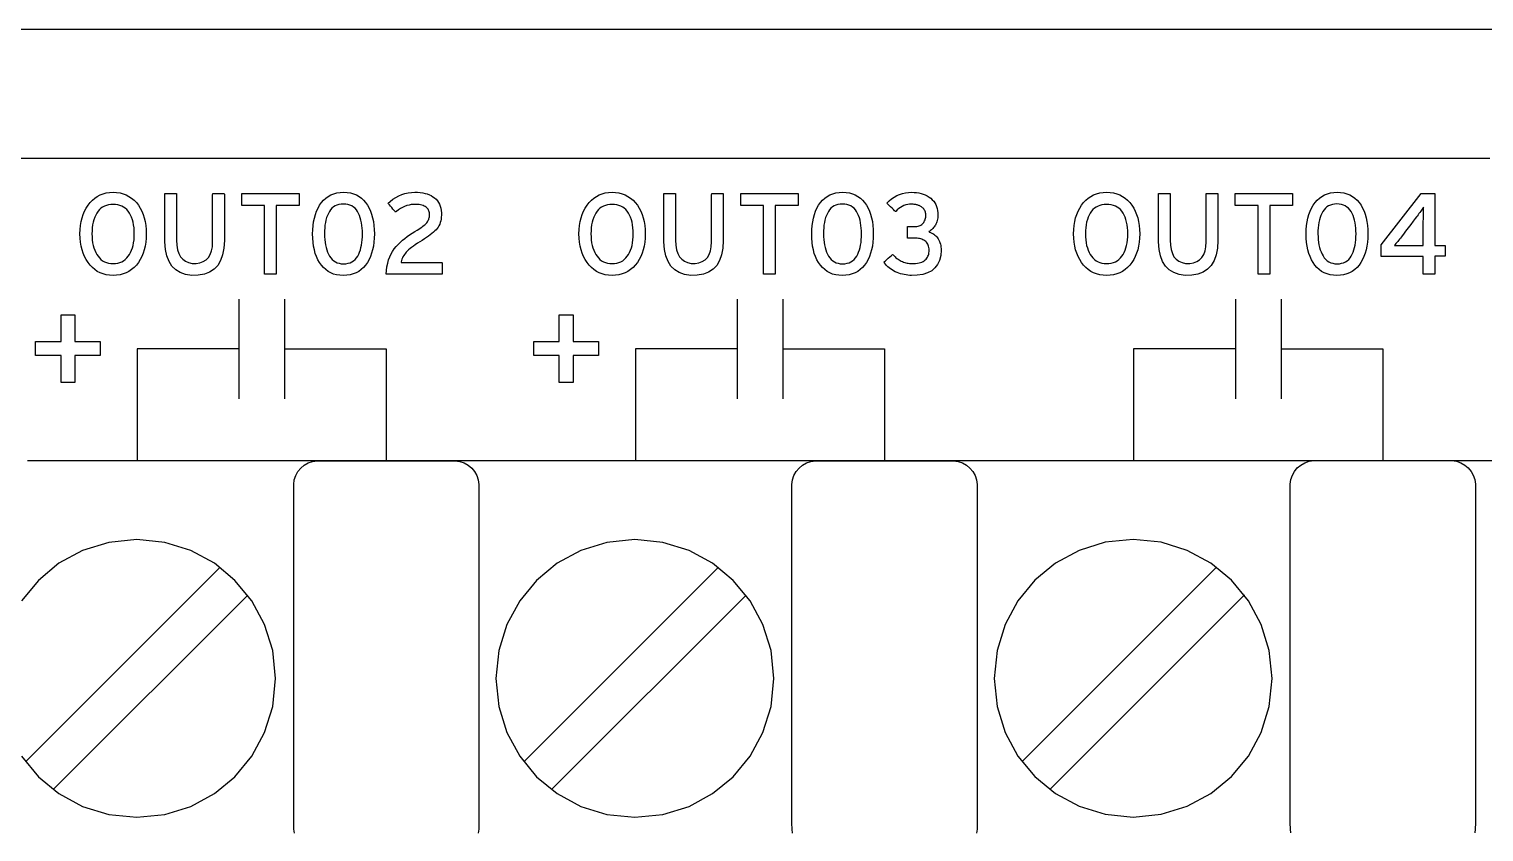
# Model space of a CAD drawing. Extents: x 1 to 47.7, y 0.2 to 35.
# Drawn here: x 27.341 to 29.093, y 14.148 to 15.115 of the extents above; entities that cross this region are included whole.
import ezdxf

# ---------------------------------------------------------------- set-up
doc = ezdxf.new("R2010")
doc.units = 0
doc.header["$MEASUREMENT"] = 0
doc.layers.add('7_0_____DWG', color=7, linetype='CONTINUOUS')

msp = doc.modelspace()

# ---------------------------------------------------------------- linework, layer by layer
at = {"layer": '7_0_____DWG'}
for points in [[(27.305, 15.1152), (27.3604, 15.1152), (27.4169, 15.1152), (27.4745, 15.1152), (27.533, 15.1152), (27.5925, 15.1152), (27.6531, 15.1152), (27.7146, 15.1152), (27.777, 15.1152), (27.8405, 15.1152), (27.9048, 15.1152), (27.9701, 15.1152), (28.0364, 15.1152), (28.1035, 15.1152), (28.1715, 15.1152), (28.2404, 15.1152), (28.3101, 15.1152), (28.3807, 15.1152), (28.4522, 15.1152), (28.5245, 15.1152), (28.5976, 15.1152), (28.6715, 15.1152), (28.7462, 15.1152), (28.8217, 15.1152), (28.898, 15.1152), (28.975, 15.1152), (29.0528, 15.1152), (29.1313, 15.1152)], [(27.3168, 14.9598), (27.3976, 14.9598), (27.4809, 14.9598), (27.5666, 14.9598), (27.6547, 14.9598), (27.7451, 14.9598), (27.8377, 14.9598), (27.9324, 14.9598), (28.0293, 14.9598), (28.1282, 14.9598), (28.2291, 14.9598), (28.3319, 14.9598), (28.4366, 14.9598), (28.543, 14.9598), (28.6512, 14.9598), (28.761, 14.9598), (28.8724, 14.9598), (28.9854, 14.9598), (29.0998, 14.9598)], [(27.6385, 14.9028), (27.6385, 14.8199), (27.6244, 14.8199), (27.6244, 14.9028), (27.5969, 14.9028), (27.5969, 14.9171), (27.666, 14.9171), (27.666, 14.9028), (27.6385, 14.9028)], [(28.2394, 14.9028), (28.2394, 14.8199), (28.2253, 14.8199), (28.2253, 14.9028), (28.1978, 14.9028), (28.1978, 14.9171), (28.2669, 14.9171), (28.2669, 14.9028), (28.2394, 14.9028)], [(28.8349, 14.9029), (28.8349, 14.8199), (28.8208, 14.8199), (28.8208, 14.9029), (28.7933, 14.9029), (28.7933, 14.9171), (28.8623, 14.9171), (28.8623, 14.9029), (28.8349, 14.9029)], [(29.0334, 14.8417), (29.0334, 14.8199), (29.0197, 14.8199), (29.0197, 14.8413), (28.9688, 14.8413), (28.9688, 14.8552), (29.0173, 14.9171), (29.0334, 14.9171), (29.0334, 14.8546), (29.0459, 14.8546), (29.0459, 14.8417), (29.0334, 14.8417)], [(27.5934, 14.7899), (27.5934, 14.6699)], [(27.6484, 14.7899), (27.6484, 14.6699)], [(28.1934, 14.7899), (28.1934, 14.6699)], [(28.2484, 14.7899), (28.2484, 14.6699)], [(28.7934, 14.7899), (28.7934, 14.6699)], [(28.8484, 14.7899), (28.8484, 14.6699)], [(27.3958, 14.7221), (27.3958, 14.6897), (27.3793, 14.6897), (27.3793, 14.7221), (27.3486, 14.7221), (27.3486, 14.7387), (27.3793, 14.7387), (27.3793, 14.7712), (27.3958, 14.7712), (27.3958, 14.7387), (27.4266, 14.7387), (27.4266, 14.7221), (27.3958, 14.7221)], [(27.9958, 14.7221), (27.9958, 14.6897), (27.9793, 14.6897), (27.9793, 14.7221), (27.9486, 14.7221), (27.9486, 14.7387), (27.9793, 14.7387), (27.9793, 14.7712), (27.9958, 14.7712), (27.9958, 14.7387), (28.0266, 14.7387), (28.0266, 14.7221), (27.9958, 14.7221)], [(27.5934, 14.7299), (27.4709, 14.7299), (27.4709, 14.5953)], [(27.6484, 14.7299), (27.7709, 14.7299), (27.7709, 14.5953)], [(28.1934, 14.7299), (28.0709, 14.7299), (28.0709, 14.5953)], [(28.2484, 14.7299), (28.3709, 14.7299), (28.3709, 14.5953)], [(28.7934, 14.7299), (28.6709, 14.7299), (28.6709, 14.5953)], [(28.8484, 14.7299), (28.9709, 14.7299), (28.9709, 14.5953)], [(29.2531, 14.5953), (28.9618, 14.5953), (28.6706, 14.5953), (28.3829, 14.5953), (28.2415, 14.5953), (28.1023, 14.5953), (27.9658, 14.5953), (27.8324, 14.5953), (27.7026, 14.5953), (27.5768, 14.5953), (27.4554, 14.5953), (27.339, 14.5953)], [(27.6603, 14.1468), (27.6596, 14.1514), (27.6595, 14.1589), (27.6595, 14.1912), (27.6595, 14.2453), (27.6595, 14.3129), (27.6595, 14.3859), (27.6595, 14.4559), (27.6595, 14.5148), (27.6595, 14.5541), (27.6595, 14.5668), (27.6602, 14.5724), (27.6619, 14.5776), (27.6646, 14.5823), (27.668, 14.5864), (27.6722, 14.5899), (27.6769, 14.5926), (27.6822, 14.5944), (27.6878, 14.5952), (27.6928, 14.5953), (27.707, 14.5953), (27.7293, 14.5953), (27.7565, 14.5953), (27.7854, 14.5953), (27.8126, 14.5953), (27.8349, 14.5953), (27.8491, 14.5953), (27.854, 14.5952), (27.8597, 14.5944), (27.8649, 14.5926), (27.8697, 14.5899), (27.8738, 14.5864), (27.8773, 14.5823), (27.8799, 14.5776), (27.8816, 14.5724), (27.8823, 14.5668), (27.8824, 14.5541), (27.8824, 14.5148), (27.8824, 14.4559), (27.8824, 14.3859), (27.8824, 14.3129), (27.8824, 14.2453), (27.8824, 14.1912), (27.8824, 14.1589), (27.8823, 14.1514), (27.8816, 14.1468)], [(28.2603, 14.1468), (28.2596, 14.1514), (28.2595, 14.1589), (28.2595, 14.1912), (28.2595, 14.2453), (28.2595, 14.3129), (28.2595, 14.3859), (28.2595, 14.4559), (28.2595, 14.5148), (28.2595, 14.5541), (28.2595, 14.5668), (28.2602, 14.5724), (28.2619, 14.5776), (28.2646, 14.5823), (28.268, 14.5864), (28.2722, 14.5899), (28.2769, 14.5926), (28.2822, 14.5944), (28.2878, 14.5952), (28.2928, 14.5953), (28.307, 14.5953), (28.3293, 14.5953), (28.3565, 14.5953), (28.3854, 14.5953), (28.4126, 14.5953), (28.4349, 14.5953), (28.4491, 14.5953), (28.454, 14.5952), (28.4597, 14.5944), (28.4649, 14.5926), (28.4697, 14.5899), (28.4738, 14.5864), (28.4773, 14.5823), (28.4799, 14.5776), (28.4816, 14.5724), (28.4823, 14.5668), (28.4824, 14.5541), (28.4824, 14.5148), (28.4824, 14.4559), (28.4824, 14.3859), (28.4824, 14.3129), (28.4824, 14.2453), (28.4824, 14.1912), (28.4824, 14.1589), (28.4823, 14.1514), (28.4816, 14.1468)], [(28.8603, 14.147), (28.8596, 14.1516), (28.8595, 14.1591), (28.8595, 14.1913), (28.8595, 14.2454), (28.8595, 14.3131), (28.8595, 14.3861), (28.8595, 14.4561), (28.8595, 14.5149), (28.8595, 14.5543), (28.8595, 14.567), (28.8602, 14.5726), (28.862, 14.5778), (28.8646, 14.5825), (28.868, 14.5866), (28.8722, 14.5901), (28.8769, 14.5927), (28.8822, 14.5946), (28.8879, 14.5954), (28.8928, 14.5954), (28.907, 14.5954), (28.9293, 14.5954), (28.9565, 14.5954), (28.9854, 14.5954), (29.0126, 14.5954), (29.0349, 14.5954), (29.0491, 14.5954), (29.0541, 14.5954), (29.0597, 14.5946), (29.065, 14.5927), (29.0697, 14.5901), (29.0739, 14.5866), (29.0773, 14.5825), (29.0799, 14.5778), (29.0817, 14.5726), (29.0824, 14.567), (29.0824, 14.5543), (29.0824, 14.5149), (29.0824, 14.4561), (29.0824, 14.3861), (29.0824, 14.3131), (29.0824, 14.2454), (29.0824, 14.1913), (29.0824, 14.1591), (29.0823, 14.1516), (29.0816, 14.1469)], [(27.3316, 14.2395), (27.352, 14.2147), (27.3768, 14.1943), (27.4052, 14.1789), (27.4367, 14.1692), (27.4704, 14.1658), (27.5041, 14.1692), (27.5355, 14.1789), (27.5639, 14.1943), (27.5887, 14.2147), (27.6091, 14.2395), (27.6245, 14.2678), (27.6343, 14.2992), (27.6377, 14.3329), (27.6343, 14.3666), (27.6245, 14.398), (27.6091, 14.4264), (27.5887, 14.4512), (27.5639, 14.4717), (27.5355, 14.4872), (27.5041, 14.4969), (27.4704, 14.5003), (27.4367, 14.4969), (27.4052, 14.4872), (27.3768, 14.4717), (27.352, 14.4512), (27.3316, 14.4264)], [(27.3366, 14.2327), (27.5708, 14.4669)], [(27.9366, 14.2327), (28.1708, 14.4669)], [(28.5366, 14.2328), (28.7708, 14.4671)], [(27.37, 14.1992), (27.6042, 14.4335)], [(27.97, 14.1992), (28.2043, 14.4335)], [(28.57, 14.1994), (28.8043, 14.4337)]]:
    msp.add_lwpolyline(points, dxfattribs=at)
for points in [[(27.4819, 14.8685), (27.4817, 14.8634), (27.4813, 14.8584), (27.4805, 14.8538), (27.4795, 14.8493), (27.4781, 14.8452), (27.4765, 14.8412), (27.4746, 14.8376), (27.4724, 14.8341), (27.47, 14.8309), (27.4672, 14.8281), (27.4643, 14.8255), (27.4611, 14.8234), (27.4577, 14.8216), (27.4541, 14.8203), (27.4503, 14.8192), (27.4462, 14.8186), (27.4419, 14.8183), (27.4377, 14.8186), (27.4337, 14.8192), (27.4299, 14.8203), (27.4264, 14.8216), (27.423, 14.8234), (27.4199, 14.8255), (27.417, 14.8281), (27.4143, 14.8309), (27.4118, 14.8341), (27.4096, 14.8376), (27.4076, 14.8412), (27.406, 14.8452), (27.4046, 14.8493), (27.4036, 14.8538), (27.4028, 14.8584), (27.4023, 14.8634), (27.4021, 14.8685), (27.4023, 14.8737), (27.4028, 14.8786), (27.4036, 14.8833), (27.4046, 14.8878), (27.406, 14.892), (27.4076, 14.8959), (27.4096, 14.8996), (27.4118, 14.9031), (27.4143, 14.9063), (27.417, 14.9091), (27.4199, 14.9116), (27.423, 14.9137), (27.4264, 14.9154), (27.4299, 14.9168), (27.4337, 14.9178), (27.4377, 14.9184), (27.4419, 14.9186), (27.4462, 14.9184), (27.4503, 14.9178), (27.4541, 14.9168), (27.4577, 14.9154), (27.4611, 14.9137), (27.4643, 14.9116), (27.4672, 14.9091), (27.47, 14.9063), (27.4724, 14.9031), (27.4746, 14.8996), (27.4765, 14.8959), (27.4781, 14.892), (27.4795, 14.8878), (27.4805, 14.8833), (27.4813, 14.8786), (27.4817, 14.8737)], [(27.576, 14.8604), (27.5754, 14.8513), (27.5739, 14.8433), (27.5714, 14.8364), (27.568, 14.8306), (27.5636, 14.8259), (27.5582, 14.8224), (27.5519, 14.8199), (27.5446, 14.8186), (27.5366, 14.8185), (27.5292, 14.8196), (27.5228, 14.8219), (27.5174, 14.8253), (27.5129, 14.8297), (27.5094, 14.8353), (27.5068, 14.842), (27.5051, 14.8499), (27.5044, 14.8588), (27.5044, 14.8621), (27.5044, 14.8671), (27.5044, 14.8748), (27.5044, 14.884), (27.5044, 14.8938), (27.5044, 14.903), (27.5044, 14.9107), (27.5044, 14.9157), (27.5044, 14.9171), (27.5052, 14.9171), (27.5067, 14.9171), (27.5088, 14.9171), (27.5112, 14.9171), (27.5136, 14.9171), (27.5158, 14.9171), (27.5175, 14.9171), (27.5184, 14.9171), (27.5185, 14.9163), (27.5185, 14.912), (27.5185, 14.9048), (27.5185, 14.8959), (27.5185, 14.8862), (27.5185, 14.8768), (27.5185, 14.8688), (27.5185, 14.8632), (27.5185, 14.8611), (27.5188, 14.8549), (27.5197, 14.8495), (27.5211, 14.8449), (27.5232, 14.841), (27.5258, 14.8379), (27.529, 14.8355), (27.5328, 14.8339), (27.5372, 14.833), (27.542, 14.8329), (27.5466, 14.8336), (27.5506, 14.8351), (27.5539, 14.8372), (27.5567, 14.8401), (27.5589, 14.8437), (27.5605, 14.848), (27.5615, 14.8531), (27.5618, 14.8589), (27.5618, 14.8615), (27.5618, 14.8666), (27.5618, 14.8743), (27.5618, 14.8837), (27.5618, 14.8936), (27.5618, 14.9029), (27.5618, 14.9106), (27.5618, 14.9157), (27.5619, 14.9171), (27.5626, 14.9171), (27.5641, 14.9171), (27.5663, 14.9171), (27.5687, 14.9171), (27.5711, 14.9171), (27.5733, 14.9171), (27.575, 14.9171), (27.5759, 14.9171), (27.576, 14.9163), (27.576, 14.9119), (27.576, 14.9047), (27.576, 14.8956), (27.576, 14.8858), (27.576, 14.8763), (27.576, 14.8682), (27.576, 14.8625)], [(27.7566, 14.8687), (27.7564, 14.8635), (27.756, 14.8586), (27.7554, 14.8539), (27.7545, 14.8495), (27.7533, 14.8453), (27.7519, 14.8414), (27.7502, 14.8376), (27.7482, 14.8342), (27.746, 14.8309), (27.7435, 14.8281), (27.7408, 14.8255), (27.7378, 14.8234), (27.7346, 14.8216), (27.7312, 14.8203), (27.7275, 14.8192), (27.7235, 14.8186), (27.7193, 14.8183), (27.7151, 14.8186), (27.7112, 14.8192), (27.7075, 14.8202), (27.7041, 14.8216), (27.7009, 14.8234), (27.698, 14.8255), (27.6953, 14.828), (27.6928, 14.8308), (27.6906, 14.834), (27.6887, 14.8374), (27.687, 14.8411), (27.6855, 14.845), (27.6844, 14.8492), (27.6835, 14.8536), (27.6828, 14.8583), (27.6824, 14.8632), (27.6823, 14.8684), (27.6824, 14.8736), (27.6828, 14.8785), (27.6835, 14.8832), (27.6844, 14.8876), (27.6856, 14.8918), (27.687, 14.8958), (27.6888, 14.8995), (27.6907, 14.903), (27.693, 14.9062), (27.6955, 14.9091), (27.6982, 14.9116), (27.7011, 14.9137), (27.7043, 14.9155), (27.7078, 14.9168), (27.7115, 14.9178), (27.7154, 14.9184), (27.7196, 14.9186), (27.7238, 14.9184), (27.7277, 14.9178), (27.7314, 14.9168), (27.7349, 14.9154), (27.7381, 14.9137), (27.741, 14.9116), (27.7437, 14.9091), (27.7461, 14.9063), (27.7483, 14.9031), (27.7503, 14.8997), (27.7519, 14.896), (27.7533, 14.8921), (27.7545, 14.8879), (27.7554, 14.8834), (27.756, 14.8788), (27.7564, 14.8738)], [(27.7708, 14.8199), (27.7712, 14.8246), (27.7718, 14.829), (27.7727, 14.8332), (27.7738, 14.8371), (27.7752, 14.8408), (27.7767, 14.8443), (27.7786, 14.8475), (27.7806, 14.8505), (27.7829, 14.8533), (27.7853, 14.8559), (27.7879, 14.8584), (27.7905, 14.8608), (27.7932, 14.8631), (27.7961, 14.8653), (27.799, 14.8674), (27.8021, 14.8695), (27.8052, 14.8714), (27.808, 14.873), (27.81, 14.8743), (27.8119, 14.8755), (27.8136, 14.8767), (27.8151, 14.8778), (27.8165, 14.8789), (27.8177, 14.88), (27.8188, 14.881), (27.8197, 14.882), (27.8204, 14.8829), (27.821, 14.8839), (27.8215, 14.8849), (27.822, 14.8859), (27.8223, 14.8869), (27.8226, 14.888), (27.8228, 14.8891), (27.823, 14.8901), (27.823, 14.8912), (27.823, 14.8926), (27.8228, 14.8938), (27.8226, 14.895), (27.8222, 14.8961), (27.8217, 14.8972), (27.8212, 14.8982), (27.8205, 14.8991), (27.8197, 14.9), (27.8188, 14.9008), (27.8178, 14.9015), (27.8166, 14.9021), (27.8152, 14.9027), (27.8137, 14.9032), (27.8121, 14.9035), (27.8104, 14.9038), (27.8084, 14.904), (27.8064, 14.9041), (27.804, 14.9041), (27.8011, 14.9038), (27.7984, 14.9033), (27.7957, 14.9026), (27.793, 14.9016), (27.7905, 14.9004), (27.788, 14.899), (27.7856, 14.8973), (27.7832, 14.8953), (27.7821, 14.8945), (27.7815, 14.8953), (27.7804, 14.8967), (27.779, 14.8984), (27.7775, 14.9003), (27.776, 14.9021), (27.7747, 14.9037), (27.7737, 14.9049), (27.7733, 14.9055), (27.7757, 14.9077), (27.779, 14.9102), (27.7824, 14.9124), (27.7859, 14.9142), (27.7896, 14.9158), (27.7933, 14.917), (27.7972, 14.9179), (27.8013, 14.9184), (27.8054, 14.9186), (27.8087, 14.9186), (27.8119, 14.9183), (27.8148, 14.9179), (27.8177, 14.9173), (27.8203, 14.9166), (27.8228, 14.9157), (27.8251, 14.9146), (27.8272, 14.9133), (27.8292, 14.9119), (27.831, 14.9103), (27.8325, 14.9085), (27.8339, 14.9065), (27.835, 14.9043), (27.8359, 14.9019), (27.8366, 14.8994), (27.8371, 14.8967), (27.8373, 14.8938), (27.8374, 14.891), (27.8372, 14.8886), (27.837, 14.8864), (27.8365, 14.8842), (27.836, 14.8822), (27.8353, 14.8802), (27.8344, 14.8784), (27.8334, 14.8767), (27.8323, 14.8751), (27.831, 14.8736), (27.8294, 14.872), (27.8278, 14.8705), (27.8259, 14.8689), (27.8239, 14.8673), (27.8217, 14.8657), (27.8193, 14.8641), (27.8168, 14.8624), (27.8141, 14.8607), (27.8112, 14.859), (27.8084, 14.8572), (27.8059, 14.8555), (27.8036, 14.8539), (27.8015, 14.8523), (27.7996, 14.8508), (27.7978, 14.8494), (27.7963, 14.848), (27.795, 14.8466), (27.7939, 14.8452), (27.7928, 14.8438), (27.7919, 14.8424), (27.791, 14.841), (27.7903, 14.8395), (27.7896, 14.838), (27.7891, 14.8365), (27.7887, 14.835), (27.7887, 14.834), (27.7916, 14.834), (27.7972, 14.834), (27.8046, 14.834), (27.8129, 14.834), (27.8213, 14.834), (27.8289, 14.834), (27.8347, 14.834), (27.838, 14.834), (27.8383, 14.8338), (27.8383, 14.8328), (27.8383, 14.8311), (27.8383, 14.8289), (27.8383, 14.8265), (27.8383, 14.8242), (27.8383, 14.8222), (27.8383, 14.8206), (27.8383, 14.8199), (27.8368, 14.8199), (27.8311, 14.8199), (27.8223, 14.8199), (27.8116, 14.8199), (27.8001, 14.8199), (27.7891, 14.8199), (27.7797, 14.8199), (27.7732, 14.8199)], [(28.0828, 14.8685), (28.0826, 14.8634), (28.0821, 14.8584), (28.0814, 14.8538), (28.0804, 14.8493), (28.079, 14.8452), (28.0774, 14.8412), (28.0755, 14.8376), (28.0733, 14.8341), (28.0708, 14.8309), (28.0681, 14.8281), (28.0652, 14.8255), (28.062, 14.8234), (28.0586, 14.8216), (28.055, 14.8203), (28.0511, 14.8192), (28.0471, 14.8186), (28.0428, 14.8183), (28.0386, 14.8186), (28.0346, 14.8192), (28.0308, 14.8203), (28.0272, 14.8216), (28.0239, 14.8234), (28.0208, 14.8255), (28.0179, 14.8281), (28.0152, 14.8309), (28.0127, 14.8341), (28.0105, 14.8376), (28.0085, 14.8412), (28.0069, 14.8452), (28.0055, 14.8493), (28.0044, 14.8538), (28.0037, 14.8584), (28.0032, 14.8634), (28.003, 14.8685), (28.0032, 14.8737), (28.0037, 14.8786), (28.0044, 14.8833), (28.0055, 14.8878), (28.0069, 14.892), (28.0085, 14.8959), (28.0105, 14.8996), (28.0127, 14.9031), (28.0152, 14.9063), (28.0179, 14.9091), (28.0208, 14.9116), (28.0239, 14.9137), (28.0272, 14.9154), (28.0308, 14.9168), (28.0346, 14.9178), (28.0386, 14.9184), (28.0428, 14.9186), (28.0471, 14.9184), (28.0511, 14.9178), (28.055, 14.9168), (28.0586, 14.9154), (28.062, 14.9137), (28.0652, 14.9116), (28.0681, 14.9091), (28.0708, 14.9063), (28.0733, 14.9031), (28.0755, 14.8996), (28.0774, 14.8959), (28.079, 14.892), (28.0804, 14.8878), (28.0814, 14.8833), (28.0821, 14.8786), (28.0826, 14.8737)], [(28.1768, 14.8604), (28.1763, 14.8513), (28.1748, 14.8433), (28.1723, 14.8364), (28.1688, 14.8306), (28.1644, 14.8259), (28.1591, 14.8224), (28.1528, 14.8199), (28.1455, 14.8186), (28.1375, 14.8185), (28.1301, 14.8196), (28.1237, 14.8219), (28.1183, 14.8253), (28.1138, 14.8297), (28.1103, 14.8353), (28.1077, 14.842), (28.106, 14.8499), (28.1053, 14.8588), (28.1053, 14.8621), (28.1053, 14.8671), (28.1053, 14.8748), (28.1053, 14.884), (28.1053, 14.8938), (28.1053, 14.903), (28.1053, 14.9107), (28.1053, 14.9157), (28.1053, 14.9171), (28.106, 14.9171), (28.1076, 14.9171), (28.1097, 14.9171), (28.1121, 14.9171), (28.1145, 14.9171), (28.1167, 14.9171), (28.1184, 14.9171), (28.1193, 14.9171), (28.1194, 14.9163), (28.1194, 14.912), (28.1194, 14.9048), (28.1194, 14.8959), (28.1194, 14.8862), (28.1194, 14.8768), (28.1194, 14.8688), (28.1194, 14.8632), (28.1194, 14.8611), (28.1197, 14.8549), (28.1206, 14.8495), (28.122, 14.8449), (28.1241, 14.841), (28.1267, 14.8379), (28.1299, 14.8355), (28.1337, 14.8339), (28.138, 14.833), (28.1429, 14.8329), (28.1475, 14.8336), (28.1515, 14.8351), (28.1548, 14.8372), (28.1576, 14.8401), (28.1598, 14.8437), (28.1614, 14.848), (28.1623, 14.8531), (28.1627, 14.8589), (28.1627, 14.8615), (28.1627, 14.8666), (28.1627, 14.8743), (28.1627, 14.8837), (28.1627, 14.8936), (28.1627, 14.9029), (28.1627, 14.9106), (28.1627, 14.9157), (28.1628, 14.9171), (28.1635, 14.9171), (28.165, 14.9171), (28.1671, 14.9171), (28.1695, 14.9171), (28.172, 14.9171), (28.1742, 14.9171), (28.1758, 14.9171), (28.1768, 14.9171), (28.1768, 14.9163), (28.1768, 14.9119), (28.1768, 14.9047), (28.1768, 14.8956), (28.1768, 14.8858), (28.1768, 14.8763), (28.1768, 14.8682), (28.1768, 14.8625)], [(28.3574, 14.8687), (28.3573, 14.8635), (28.3569, 14.8586), (28.3563, 14.8539), (28.3554, 14.8495), (28.3542, 14.8453), (28.3528, 14.8414), (28.3511, 14.8376), (28.3491, 14.8342), (28.3469, 14.8309), (28.3444, 14.8281), (28.3417, 14.8255), (28.3387, 14.8234), (28.3355, 14.8216), (28.332, 14.8203), (28.3283, 14.8192), (28.3244, 14.8186), (28.3202, 14.8183), (28.316, 14.8186), (28.3121, 14.8192), (28.3084, 14.8202), (28.305, 14.8216), (28.3018, 14.8234), (28.2989, 14.8255), (28.2962, 14.828), (28.2937, 14.8308), (28.2915, 14.834), (28.2896, 14.8374), (28.2879, 14.8411), (28.2864, 14.845), (28.2853, 14.8492), (28.2843, 14.8536), (28.2837, 14.8583), (28.2833, 14.8632), (28.2832, 14.8684), (28.2833, 14.8736), (28.2837, 14.8785), (28.2844, 14.8832), (28.2853, 14.8876), (28.2865, 14.8918), (28.2879, 14.8958), (28.2896, 14.8995), (28.2916, 14.903), (28.2939, 14.9062), (28.2963, 14.9091), (28.2991, 14.9116), (28.302, 14.9137), (28.3052, 14.9155), (28.3087, 14.9168), (28.3124, 14.9178), (28.3163, 14.9184), (28.3204, 14.9186), (28.3246, 14.9184), (28.3286, 14.9178), (28.3323, 14.9168), (28.3357, 14.9154), (28.3389, 14.9137), (28.3419, 14.9116), (28.3446, 14.9091), (28.347, 14.9063), (28.3492, 14.9031), (28.3511, 14.8997), (28.3528, 14.896), (28.3542, 14.8921), (28.3554, 14.8879), (28.3563, 14.8834), (28.3569, 14.8788), (28.3573, 14.8738)], [(28.4392, 14.8488), (28.4386, 14.8423), (28.4372, 14.8366), (28.4349, 14.8317), (28.4317, 14.8276), (28.4277, 14.8242), (28.4228, 14.8216), (28.417, 14.8197), (28.4103, 14.8187), (28.4036, 14.8183), (28.4013, 14.8185), (28.399, 14.8187), (28.3968, 14.819), (28.3946, 14.8194), (28.3924, 14.8199), (28.3903, 14.8205), (28.3881, 14.8212), (28.386, 14.822), (28.3839, 14.823), (28.3819, 14.824), (28.38, 14.8251), (28.3782, 14.8263), (28.3765, 14.8276), (28.3749, 14.8289), (28.3734, 14.8304), (28.372, 14.8319), (28.3707, 14.8335), (28.3701, 14.8345), (28.3708, 14.8351), (28.372, 14.8362), (28.3736, 14.8376), (28.3754, 14.8392), (28.3772, 14.8407), (28.3788, 14.8421), (28.38, 14.8432), (28.3807, 14.8438), (28.3814, 14.8432), (28.3825, 14.842), (28.3836, 14.8409), (28.3847, 14.8398), (28.3859, 14.8388), (28.3872, 14.8379), (28.3884, 14.8371), (28.3897, 14.8364), (28.3911, 14.8357), (28.3924, 14.8351), (28.3938, 14.8345), (28.3952, 14.8341), (28.3966, 14.8336), (28.3981, 14.8333), (28.3995, 14.8331), (28.4009, 14.8329), (28.4023, 14.8328), (28.4037, 14.8327), (28.4061, 14.8328), (28.4084, 14.8329), (28.4105, 14.8332), (28.4125, 14.8335), (28.4144, 14.834), (28.416, 14.8346), (28.4175, 14.8353), (28.4188, 14.8361), (28.42, 14.8371), (28.4209, 14.838), (28.4218, 14.8391), (28.4226, 14.8403), (28.4232, 14.8415), (28.4237, 14.8428), (28.4241, 14.8442), (28.4244, 14.8457), (28.4245, 14.8473), (28.4246, 14.849), (28.4245, 14.8506), (28.4242, 14.8522), (28.4239, 14.8536), (28.4235, 14.855), (28.4229, 14.8562), (28.4222, 14.8573), (28.4214, 14.8584), (28.4205, 14.8593), (28.4195, 14.8601), (28.4184, 14.8608), (28.4172, 14.8615), (28.4159, 14.862), (28.4146, 14.8625), (28.4132, 14.8628), (28.4117, 14.8631), (28.4101, 14.8633), (28.4084, 14.8634), (28.4074, 14.8634), (28.4069, 14.8634), (28.4058, 14.8634), (28.4045, 14.8634), (28.4031, 14.8634), (28.4016, 14.8634), (28.4003, 14.8634), (28.3993, 14.8634), (28.3987, 14.8634), (28.3987, 14.8635), (28.3987, 14.8645), (28.3987, 14.8662), (28.3987, 14.8684), (28.3987, 14.8708), (28.3987, 14.8731), (28.3987, 14.8751), (28.3987, 14.8767), (28.3987, 14.8774), (28.3988, 14.8775), (28.3995, 14.8775), (28.4006, 14.8775), (28.402, 14.8775), (28.4034, 14.8775), (28.4048, 14.8775), (28.4061, 14.8775), (28.407, 14.8775), (28.4073, 14.8775), (28.4086, 14.8775), (28.41, 14.8776), (28.4113, 14.8779), (28.4126, 14.8782), (28.4137, 14.8787), (28.4148, 14.8792), (28.4157, 14.8799), (28.4166, 14.8806), (28.4174, 14.8815), (28.4181, 14.8824), (28.4187, 14.8833), (28.4192, 14.8843), (28.4197, 14.8853), (28.42, 14.8863), (28.4203, 14.8874), (28.4205, 14.8886), (28.4206, 14.8898), (28.4206, 14.8909), (28.4206, 14.8914), (28.4206, 14.8919), (28.4206, 14.8924), (28.4205, 14.8929), (28.4204, 14.8934), (28.4203, 14.8939), (28.4202, 14.8944), (28.4201, 14.895), (28.4199, 14.8955), (28.4197, 14.896), (28.4194, 14.8965), (28.4192, 14.897), (28.4188, 14.8975), (28.4185, 14.898), (28.4181, 14.8985), (28.4177, 14.8989), (28.4173, 14.8994), (28.4168, 14.8998), (28.4163, 14.9003), (28.4158, 14.9007), (28.4153, 14.9011), (28.4147, 14.9015), (28.414, 14.9019), (28.4134, 14.9023), (28.4127, 14.9026), (28.412, 14.9029), (28.4112, 14.9032), (28.4103, 14.9034), (28.4095, 14.9037), (28.4085, 14.9038), (28.4076, 14.904), (28.4065, 14.9041), (28.4055, 14.9042), (28.4044, 14.9042), (28.4032, 14.9043), (28.4011, 14.9042), (28.3988, 14.9039), (28.3965, 14.9034), (28.3943, 14.9026), (28.3922, 14.9016), (28.3901, 14.9004), (28.3882, 14.899), (28.3863, 14.8974), (28.3845, 14.8955), (28.384, 14.8955), (28.3831, 14.8964), (28.3817, 14.8977), (28.3801, 14.8994), (28.3783, 14.9011), (28.3766, 14.9027), (28.3752, 14.9041), (28.3742, 14.9051), (28.3738, 14.9055), (28.3765, 14.9083), (28.3794, 14.9107), (28.3824, 14.9128), (28.3856, 14.9146), (28.3889, 14.9161), (28.3924, 14.9172), (28.396, 14.918), (28.3998, 14.9185), (28.4035, 14.9186), (28.4066, 14.9185), (28.4095, 14.9182), (28.4123, 14.9178), (28.4149, 14.9172), (28.4175, 14.9164), (28.4199, 14.9154), (28.4223, 14.9142), (28.4245, 14.9129), (28.4265, 14.9114), (28.4284, 14.9097), (28.4301, 14.9079), (28.4315, 14.906), (28.4327, 14.9038), (28.4337, 14.9016), (28.4344, 14.8992), (28.4349, 14.8966), (28.4352, 14.8939), (28.4353, 14.8914), (28.4351, 14.8896), (28.435, 14.8878), (28.4347, 14.8861), (28.4344, 14.8846), (28.434, 14.8831), (28.4335, 14.8817), (28.4329, 14.8804), (28.4323, 14.8792), (28.4316, 14.8781), (28.4308, 14.8771), (28.43, 14.8761), (28.4291, 14.8751), (28.4282, 14.8742), (28.4273, 14.8734), (28.4263, 14.8726), (28.4253, 14.8719), (28.4242, 14.8712), (28.4249, 14.8707), (28.4264, 14.8702), (28.4278, 14.8695), (28.4291, 14.8688), (28.4304, 14.868), (28.4316, 14.867), (28.4327, 14.866), (28.4338, 14.8649), (28.4347, 14.8637), (28.4356, 14.8624), (28.4364, 14.861), (28.4371, 14.8595), (28.4377, 14.858), (28.4382, 14.8563), (28.4386, 14.8545), (28.4389, 14.8527), (28.4391, 14.8508)], [(28.6783, 14.8685), (28.6781, 14.8634), (28.6776, 14.8584), (28.6769, 14.8538), (28.6758, 14.8493), (28.6745, 14.8452), (28.6729, 14.8412), (28.671, 14.8376), (28.6688, 14.8341), (28.6663, 14.8309), (28.6636, 14.8281), (28.6606, 14.8256), (28.6575, 14.8234), (28.6541, 14.8217), (28.6505, 14.8203), (28.6466, 14.8193), (28.6426, 14.8186), (28.6383, 14.8184), (28.6341, 14.8186), (28.6301, 14.8193), (28.6263, 14.8203), (28.6227, 14.8217), (28.6194, 14.8234), (28.6163, 14.8256), (28.6134, 14.8281), (28.6107, 14.8309), (28.6082, 14.8341), (28.606, 14.8376), (28.604, 14.8412), (28.6024, 14.8452), (28.601, 14.8493), (28.5999, 14.8538), (28.5992, 14.8584), (28.5987, 14.8634), (28.5985, 14.8685), (28.5987, 14.8737), (28.5992, 14.8786), (28.5999, 14.8833), (28.601, 14.8878), (28.6024, 14.892), (28.604, 14.8959), (28.606, 14.8996), (28.6082, 14.9031), (28.6107, 14.9063), (28.6134, 14.9091), (28.6163, 14.9116), (28.6194, 14.9137), (28.6227, 14.9154), (28.6263, 14.9168), (28.6301, 14.9178), (28.6341, 14.9184), (28.6383, 14.9187), (28.6426, 14.9184), (28.6466, 14.9178), (28.6505, 14.9168), (28.6541, 14.9154), (28.6575, 14.9137), (28.6606, 14.9116), (28.6636, 14.9091), (28.6663, 14.9063), (28.6688, 14.9031), (28.671, 14.8996), (28.6729, 14.8959), (28.6745, 14.892), (28.6758, 14.8878), (28.6769, 14.8833), (28.6776, 14.8786), (28.6781, 14.8737)], [(28.7723, 14.8604), (28.7718, 14.8513), (28.7703, 14.8433), (28.7678, 14.8364), (28.7643, 14.8306), (28.7599, 14.826), (28.7546, 14.8224), (28.7483, 14.82), (28.741, 14.8186), (28.733, 14.8185), (28.7256, 14.8196), (28.7192, 14.8219), (28.7138, 14.8253), (28.7093, 14.8298), (28.7057, 14.8353), (28.7032, 14.8421), (28.7015, 14.8499), (28.7008, 14.8588), (28.7008, 14.8621), (28.7008, 14.8671), (28.7008, 14.8748), (28.7008, 14.884), (28.7008, 14.8938), (28.7008, 14.9031), (28.7008, 14.9107), (28.7008, 14.9157), (28.7008, 14.9171), (28.7015, 14.9171), (28.7031, 14.9171), (28.7052, 14.9171), (28.7076, 14.9171), (28.71, 14.9171), (28.7122, 14.9171), (28.7139, 14.9171), (28.7148, 14.9171), (28.7149, 14.9163), (28.7149, 14.912), (28.7149, 14.9048), (28.7149, 14.8959), (28.7149, 14.8862), (28.7149, 14.8768), (28.7149, 14.8688), (28.7149, 14.8632), (28.7149, 14.8611), (28.7152, 14.855), (28.716, 14.8496), (28.7175, 14.8449), (28.7195, 14.841), (28.7222, 14.8379), (28.7254, 14.8355), (28.7292, 14.8339), (28.7335, 14.833), (28.7384, 14.8329), (28.743, 14.8336), (28.747, 14.8351), (28.7503, 14.8372), (28.7531, 14.8401), (28.7553, 14.8437), (28.7569, 14.848), (28.7578, 14.8531), (28.7582, 14.8589), (28.7582, 14.8615), (28.7582, 14.8666), (28.7582, 14.8743), (28.7582, 14.8837), (28.7582, 14.8936), (28.7582, 14.9029), (28.7582, 14.9107), (28.7582, 14.9157), (28.7583, 14.9171), (28.759, 14.9171), (28.7605, 14.9171), (28.7626, 14.9171), (28.765, 14.9171), (28.7675, 14.9171), (28.7696, 14.9171), (28.7713, 14.9171), (28.7722, 14.9171), (28.7723, 14.9163), (28.7723, 14.9119), (28.7723, 14.9047), (28.7723, 14.8956), (28.7723, 14.8858), (28.7723, 14.8763), (28.7723, 14.8682), (28.7723, 14.8625)], [(28.9529, 14.8687), (28.9528, 14.8635), (28.9524, 14.8586), (28.9518, 14.8539), (28.9508, 14.8495), (28.9497, 14.8453), (28.9482, 14.8414), (28.9465, 14.8377), (28.9446, 14.8342), (28.9424, 14.8309), (28.9399, 14.8281), (28.9372, 14.8256), (28.9342, 14.8234), (28.931, 14.8217), (28.9275, 14.8203), (28.9238, 14.8193), (28.9199, 14.8186), (28.9157, 14.8184), (28.9115, 14.8186), (28.9076, 14.8193), (28.9039, 14.8203), (28.9005, 14.8216), (28.8973, 14.8234), (28.8944, 14.8255), (28.8917, 14.828), (28.8892, 14.8308), (28.887, 14.834), (28.8851, 14.8374), (28.8834, 14.8411), (28.8819, 14.845), (28.8808, 14.8492), (28.8798, 14.8536), (28.8792, 14.8583), (28.8788, 14.8632), (28.8787, 14.8684), (28.8788, 14.8736), (28.8792, 14.8785), (28.8799, 14.8832), (28.8808, 14.8876), (28.882, 14.8918), (28.8834, 14.8958), (28.8851, 14.8995), (28.8871, 14.903), (28.8893, 14.9062), (28.8918, 14.9091), (28.8946, 14.9116), (28.8975, 14.9137), (28.9007, 14.9155), (28.9042, 14.9168), (28.9078, 14.9178), (28.9118, 14.9184), (28.9159, 14.9187), (28.9201, 14.9184), (28.9241, 14.9178), (28.9278, 14.9168), (28.9312, 14.9154), (28.9344, 14.9137), (28.9374, 14.9116), (28.9401, 14.9091), (28.9425, 14.9063), (28.9447, 14.9031), (28.9466, 14.8997), (28.9483, 14.896), (28.9497, 14.8921), (28.9509, 14.8879), (28.9518, 14.8835), (28.9524, 14.8788), (28.9528, 14.8738)], [(27.4675, 14.8685), (27.4674, 14.8723), (27.4672, 14.876), (27.4667, 14.8794), (27.4661, 14.8826), (27.4653, 14.8856), (27.4643, 14.8885), (27.4631, 14.8911), (27.4618, 14.8935), (27.4603, 14.8958), (27.4586, 14.8977), (27.4567, 14.8994), (27.4547, 14.9008), (27.4525, 14.902), (27.4501, 14.9029), (27.4475, 14.9036), (27.4448, 14.904), (27.4419, 14.9041), (27.4391, 14.904), (27.4365, 14.9036), (27.434, 14.9029), (27.4316, 14.902), (27.4294, 14.9008), (27.4274, 14.8994), (27.4256, 14.8977), (27.4239, 14.8958), (27.4223, 14.8935), (27.421, 14.8911), (27.4198, 14.8885), (27.4188, 14.8856), (27.418, 14.8826), (27.4173, 14.8794), (27.4169, 14.876), (27.4166, 14.8723), (27.4165, 14.8685), (27.4166, 14.8648), (27.4169, 14.8612), (27.4173, 14.8578), (27.418, 14.8546), (27.4188, 14.8516), (27.4198, 14.8488), (27.421, 14.8462), (27.4223, 14.8438), (27.4239, 14.8415), (27.4256, 14.8395), (27.4274, 14.8377), (27.4294, 14.8362), (27.4316, 14.835), (27.434, 14.8341), (27.4365, 14.8334), (27.4391, 14.833), (27.4419, 14.8328), (27.4448, 14.833), (27.4475, 14.8334), (27.4501, 14.8341), (27.4525, 14.835), (27.4547, 14.8362), (27.4567, 14.8377), (27.4586, 14.8395), (27.4603, 14.8415), (27.4618, 14.8438), (27.4631, 14.8462), (27.4643, 14.8488), (27.4653, 14.8516), (27.4661, 14.8546), (27.4667, 14.8578), (27.4672, 14.8612), (27.4674, 14.8648)], [(27.7423, 14.8684), (27.7422, 14.872), (27.742, 14.8755), (27.7417, 14.8788), (27.7411, 14.8819), (27.7405, 14.885), (27.7397, 14.8878), (27.7387, 14.8905), (27.7376, 14.8931), (27.7364, 14.8954), (27.7349, 14.8975), (27.7333, 14.8994), (27.7314, 14.9009), (27.7294, 14.9022), (27.7272, 14.9032), (27.7247, 14.9039), (27.7221, 14.9044), (27.7193, 14.9045), (27.7165, 14.9044), (27.7139, 14.9039), (27.7116, 14.9032), (27.7094, 14.9022), (27.7073, 14.901), (27.7055, 14.8994), (27.7039, 14.8976), (27.7024, 14.8956), (27.7012, 14.8932), (27.7001, 14.8907), (27.6991, 14.8881), (27.6983, 14.8852), (27.6976, 14.8823), (27.6971, 14.8791), (27.6968, 14.8758), (27.6966, 14.8723), (27.6965, 14.8687), (27.6966, 14.8651), (27.6968, 14.8616), (27.6972, 14.8583), (27.6978, 14.8552), (27.6984, 14.8522), (27.6993, 14.8494), (27.7003, 14.8467), (27.7014, 14.8442), (27.7027, 14.8418), (27.7042, 14.8397), (27.7058, 14.8378), (27.7076, 14.8362), (27.7096, 14.8349), (27.7118, 14.8338), (27.7142, 14.8331), (27.7168, 14.8326), (27.7196, 14.8324), (27.7224, 14.8326), (27.725, 14.8331), (27.7274, 14.8338), (27.7296, 14.8348), (27.7316, 14.8361), (27.7335, 14.8377), (27.7351, 14.8396), (27.7365, 14.8417), (27.7378, 14.8441), (27.7388, 14.8466), (27.7398, 14.8492), (27.7405, 14.852), (27.7412, 14.855), (27.7417, 14.8581), (27.742, 14.8614), (27.7422, 14.8648)], [(28.0684, 14.8685), (28.0683, 14.8723), (28.068, 14.876), (28.0676, 14.8794), (28.067, 14.8826), (28.0662, 14.8856), (28.0652, 14.8885), (28.064, 14.8911), (28.0627, 14.8935), (28.0612, 14.8958), (28.0595, 14.8977), (28.0576, 14.8994), (28.0556, 14.9008), (28.0534, 14.902), (28.051, 14.9029), (28.0484, 14.9036), (28.0457, 14.904), (28.0428, 14.9041), (28.04, 14.904), (28.0373, 14.9036), (28.0348, 14.9029), (28.0325, 14.902), (28.0303, 14.9008), (28.0283, 14.8994), (28.0264, 14.8977), (28.0248, 14.8958), (28.0232, 14.8935), (28.0219, 14.8911), (28.0207, 14.8885), (28.0197, 14.8856), (28.0189, 14.8826), (28.0182, 14.8794), (28.0178, 14.876), (28.0175, 14.8723), (28.0174, 14.8685), (28.0175, 14.8648), (28.0178, 14.8612), (28.0182, 14.8578), (28.0189, 14.8546), (28.0197, 14.8516), (28.0207, 14.8488), (28.0219, 14.8462), (28.0232, 14.8438), (28.0248, 14.8415), (28.0264, 14.8395), (28.0283, 14.8377), (28.0303, 14.8362), (28.0325, 14.835), (28.0348, 14.8341), (28.0373, 14.8334), (28.04, 14.833), (28.0428, 14.8328), (28.0457, 14.833), (28.0484, 14.8334), (28.051, 14.8341), (28.0534, 14.835), (28.0556, 14.8362), (28.0576, 14.8377), (28.0595, 14.8395), (28.0612, 14.8415), (28.0627, 14.8438), (28.064, 14.8462), (28.0652, 14.8488), (28.0662, 14.8516), (28.067, 14.8546), (28.0676, 14.8578), (28.068, 14.8612), (28.0683, 14.8648)], [(28.3432, 14.8684), (28.3431, 14.872), (28.3429, 14.8755), (28.3425, 14.8788), (28.342, 14.8819), (28.3414, 14.885), (28.3406, 14.8878), (28.3396, 14.8905), (28.3385, 14.8931), (28.3373, 14.8954), (28.3358, 14.8975), (28.3342, 14.8994), (28.3323, 14.9009), (28.3303, 14.9022), (28.328, 14.9032), (28.3256, 14.9039), (28.323, 14.9044), (28.3202, 14.9045), (28.3174, 14.9044), (28.3148, 14.9039), (28.3124, 14.9032), (28.3102, 14.9022), (28.3082, 14.901), (28.3064, 14.8994), (28.3048, 14.8976), (28.3033, 14.8956), (28.3021, 14.8932), (28.3009, 14.8907), (28.3, 14.8881), (28.2992, 14.8852), (28.2985, 14.8823), (28.298, 14.8791), (28.2977, 14.8758), (28.2975, 14.8723), (28.2974, 14.8687), (28.2975, 14.8651), (28.2977, 14.8616), (28.2981, 14.8583), (28.2986, 14.8552), (28.2993, 14.8522), (28.3002, 14.8494), (28.3012, 14.8467), (28.3023, 14.8442), (28.3036, 14.8418), (28.305, 14.8397), (28.3067, 14.8378), (28.3085, 14.8362), (28.3105, 14.8349), (28.3127, 14.8338), (28.3151, 14.8331), (28.3177, 14.8326), (28.3204, 14.8324), (28.3232, 14.8326), (28.3259, 14.8331), (28.3283, 14.8338), (28.3305, 14.8348), (28.3325, 14.8361), (28.3344, 14.8377), (28.336, 14.8396), (28.3374, 14.8417), (28.3387, 14.8441), (28.3397, 14.8466), (28.3406, 14.8492), (28.3414, 14.852), (28.3421, 14.855), (28.3426, 14.8581), (28.3429, 14.8614), (28.3431, 14.8648)], [(28.6639, 14.8685), (28.6638, 14.8724), (28.6635, 14.876), (28.6631, 14.8794), (28.6625, 14.8826), (28.6617, 14.8857), (28.6607, 14.8885), (28.6595, 14.8911), (28.6582, 14.8936), (28.6567, 14.8958), (28.655, 14.8977), (28.6531, 14.8994), (28.6511, 14.9008), (28.6489, 14.902), (28.6465, 14.9029), (28.6439, 14.9036), (28.6412, 14.904), (28.6383, 14.9041), (28.6355, 14.904), (28.6328, 14.9036), (28.6303, 14.9029), (28.628, 14.902), (28.6258, 14.9008), (28.6238, 14.8994), (28.6219, 14.8977), (28.6203, 14.8958), (28.6187, 14.8936), (28.6174, 14.8911), (28.6162, 14.8885), (28.6152, 14.8857), (28.6143, 14.8826), (28.6137, 14.8794), (28.6133, 14.876), (28.613, 14.8724), (28.6129, 14.8685), (28.613, 14.8648), (28.6133, 14.8612), (28.6137, 14.8578), (28.6143, 14.8546), (28.6152, 14.8516), (28.6162, 14.8488), (28.6174, 14.8462), (28.6187, 14.8438), (28.6203, 14.8415), (28.6219, 14.8395), (28.6238, 14.8377), (28.6258, 14.8362), (28.628, 14.835), (28.6303, 14.8341), (28.6328, 14.8334), (28.6355, 14.833), (28.6383, 14.8329), (28.6412, 14.833), (28.6439, 14.8334), (28.6465, 14.8341), (28.6489, 14.835), (28.6511, 14.8362), (28.6531, 14.8377), (28.655, 14.8395), (28.6567, 14.8415), (28.6582, 14.8438), (28.6595, 14.8462), (28.6607, 14.8488), (28.6617, 14.8516), (28.6625, 14.8546), (28.6631, 14.8578), (28.6635, 14.8612), (28.6638, 14.8648)], [(28.9387, 14.8684), (28.9386, 14.872), (28.9384, 14.8755), (28.938, 14.8788), (28.9375, 14.882), (28.9369, 14.885), (28.9361, 14.8878), (28.9351, 14.8905), (28.934, 14.8931), (28.9328, 14.8955), (28.9313, 14.8976), (28.9297, 14.8994), (28.9278, 14.9009), (28.9258, 14.9022), (28.9235, 14.9032), (28.9211, 14.9039), (28.9185, 14.9044), (28.9157, 14.9046), (28.9129, 14.9044), (28.9103, 14.9039), (28.9079, 14.9032), (28.9057, 14.9022), (28.9037, 14.901), (28.9019, 14.8995), (28.9003, 14.8976), (28.8988, 14.8956), (28.8976, 14.8932), (28.8964, 14.8907), (28.8955, 14.8881), (28.8947, 14.8853), (28.894, 14.8823), (28.8935, 14.8791), (28.8931, 14.8758), (28.8929, 14.8723), (28.8929, 14.8687), (28.893, 14.8651), (28.8932, 14.8616), (28.8936, 14.8583), (28.8941, 14.8552), (28.8948, 14.8522), (28.8957, 14.8494), (28.8966, 14.8468), (28.8978, 14.8442), (28.8991, 14.8419), (28.9005, 14.8397), (28.9022, 14.8378), (28.904, 14.8362), (28.906, 14.8349), (28.9082, 14.8338), (28.9106, 14.8331), (28.9132, 14.8326), (28.9159, 14.8325), (28.9187, 14.8326), (28.9214, 14.8331), (28.9238, 14.8338), (28.926, 14.8348), (28.928, 14.8361), (28.9299, 14.8377), (28.9315, 14.8396), (28.9329, 14.8417), (28.9342, 14.8441), (28.9352, 14.8466), (28.9361, 14.8492), (28.9369, 14.852), (28.9376, 14.855), (28.9381, 14.8581), (28.9384, 14.8614), (28.9386, 14.8648)], [(29.0201, 14.9007), (29.0193, 14.8996), (29.0185, 14.8984), (29.0176, 14.8972), (29.0166, 14.8958), (29.0156, 14.8944), (29.0145, 14.893), (29.0134, 14.8915), (29.0122, 14.8899), (29.0114, 14.8889), (29.01, 14.887), (29.0076, 14.8839), (29.0046, 14.88), (29.0014, 14.8757), (28.9984, 14.8717), (28.9958, 14.8683), (28.9941, 14.866), (28.9934, 14.8651), (28.9922, 14.8635), (28.9911, 14.8621), (28.99, 14.8607), (28.9889, 14.8594), (28.9879, 14.8581), (28.9868, 14.8569), (28.9859, 14.8558), (28.9849, 14.8547), (28.9858, 14.8544), (28.9874, 14.8544), (28.989, 14.8544), (28.9908, 14.8545), (28.9926, 14.8545), (28.9945, 14.8545), (28.9964, 14.8545), (28.9984, 14.8545), (28.9999, 14.8546), (29.0011, 14.8546), (29.0034, 14.8546), (29.0066, 14.8546), (29.01, 14.8546), (29.0135, 14.8546), (29.0165, 14.8546), (29.0187, 14.8546), (29.0197, 14.8546), (29.0197, 14.8554), (29.0197, 14.8581), (29.0197, 14.8621), (29.0197, 14.867), (29.0197, 14.872), (29.0197, 14.8766), (29.0197, 14.8804), (29.0197, 14.8826), (29.0197, 14.884), (29.0198, 14.8864), (29.0198, 14.8887), (29.0199, 14.8909), (29.0199, 14.893), (29.02, 14.8951), (29.02, 14.8971), (29.0201, 14.8989)], [(27.903, 14.3329), (27.9064, 14.2992), (27.9161, 14.2678), (27.9316, 14.2395), (27.952, 14.2147), (27.9768, 14.1943), (28.0052, 14.1789), (28.0367, 14.1692), (28.0704, 14.1658), (28.1041, 14.1692), (28.1355, 14.1789), (28.1639, 14.1943), (28.1887, 14.2147), (28.2091, 14.2395), (28.2245, 14.2678), (28.2343, 14.2992), (28.2377, 14.3329), (28.2343, 14.3666), (28.2245, 14.398), (28.2091, 14.4264), (28.1887, 14.4512), (28.1639, 14.4717), (28.1355, 14.4872), (28.1041, 14.4969), (28.0704, 14.5003), (28.0367, 14.4969), (28.0052, 14.4872), (27.9768, 14.4717), (27.952, 14.4512), (27.9316, 14.4264), (27.9161, 14.398), (27.9064, 14.3666)], [(28.503, 14.3331), (28.5064, 14.2994), (28.5161, 14.268), (28.5316, 14.2396), (28.552, 14.2149), (28.5768, 14.1945), (28.6052, 14.1791), (28.6367, 14.1694), (28.6704, 14.166), (28.7041, 14.1694), (28.7355, 14.1791), (28.7639, 14.1945), (28.7887, 14.2149), (28.8091, 14.2396), (28.8245, 14.268), (28.8343, 14.2994), (28.8377, 14.3331), (28.8343, 14.3668), (28.8245, 14.3982), (28.8091, 14.4266), (28.7887, 14.4514), (28.7639, 14.4719), (28.7355, 14.4873), (28.7041, 14.4971), (28.6704, 14.5005), (28.6367, 14.4971), (28.6052, 14.4873), (28.5768, 14.4719), (28.552, 14.4514), (28.5316, 14.4266), (28.5161, 14.3982), (28.5064, 14.3668)]]:
    msp.add_lwpolyline(points, close=True, dxfattribs=at)

doc.saveas('drawing.dxf')
